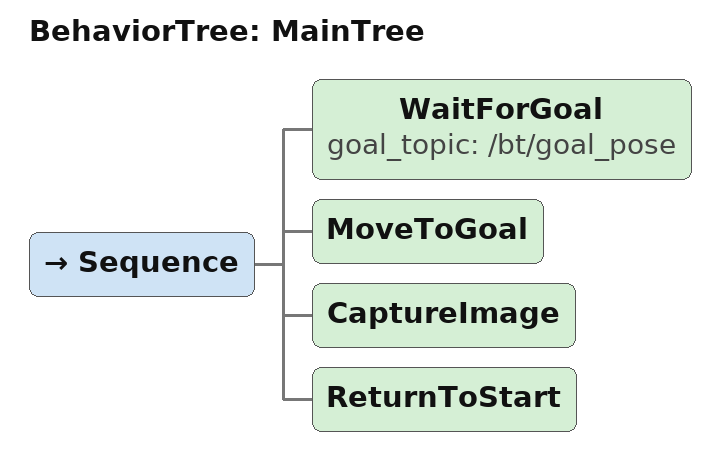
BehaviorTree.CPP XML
<root main_tree_to_execute="MainTree">
    <BehaviorTree ID="MainTree">

        <Sequence>
            <WaitForGoal goal_topic="/bt/goal_pose"/>
            <MoveToGoal/>
            <CaptureImage/>
            <ReturnToStart/>
        </Sequence>

    </BehaviorTree>
</root>
